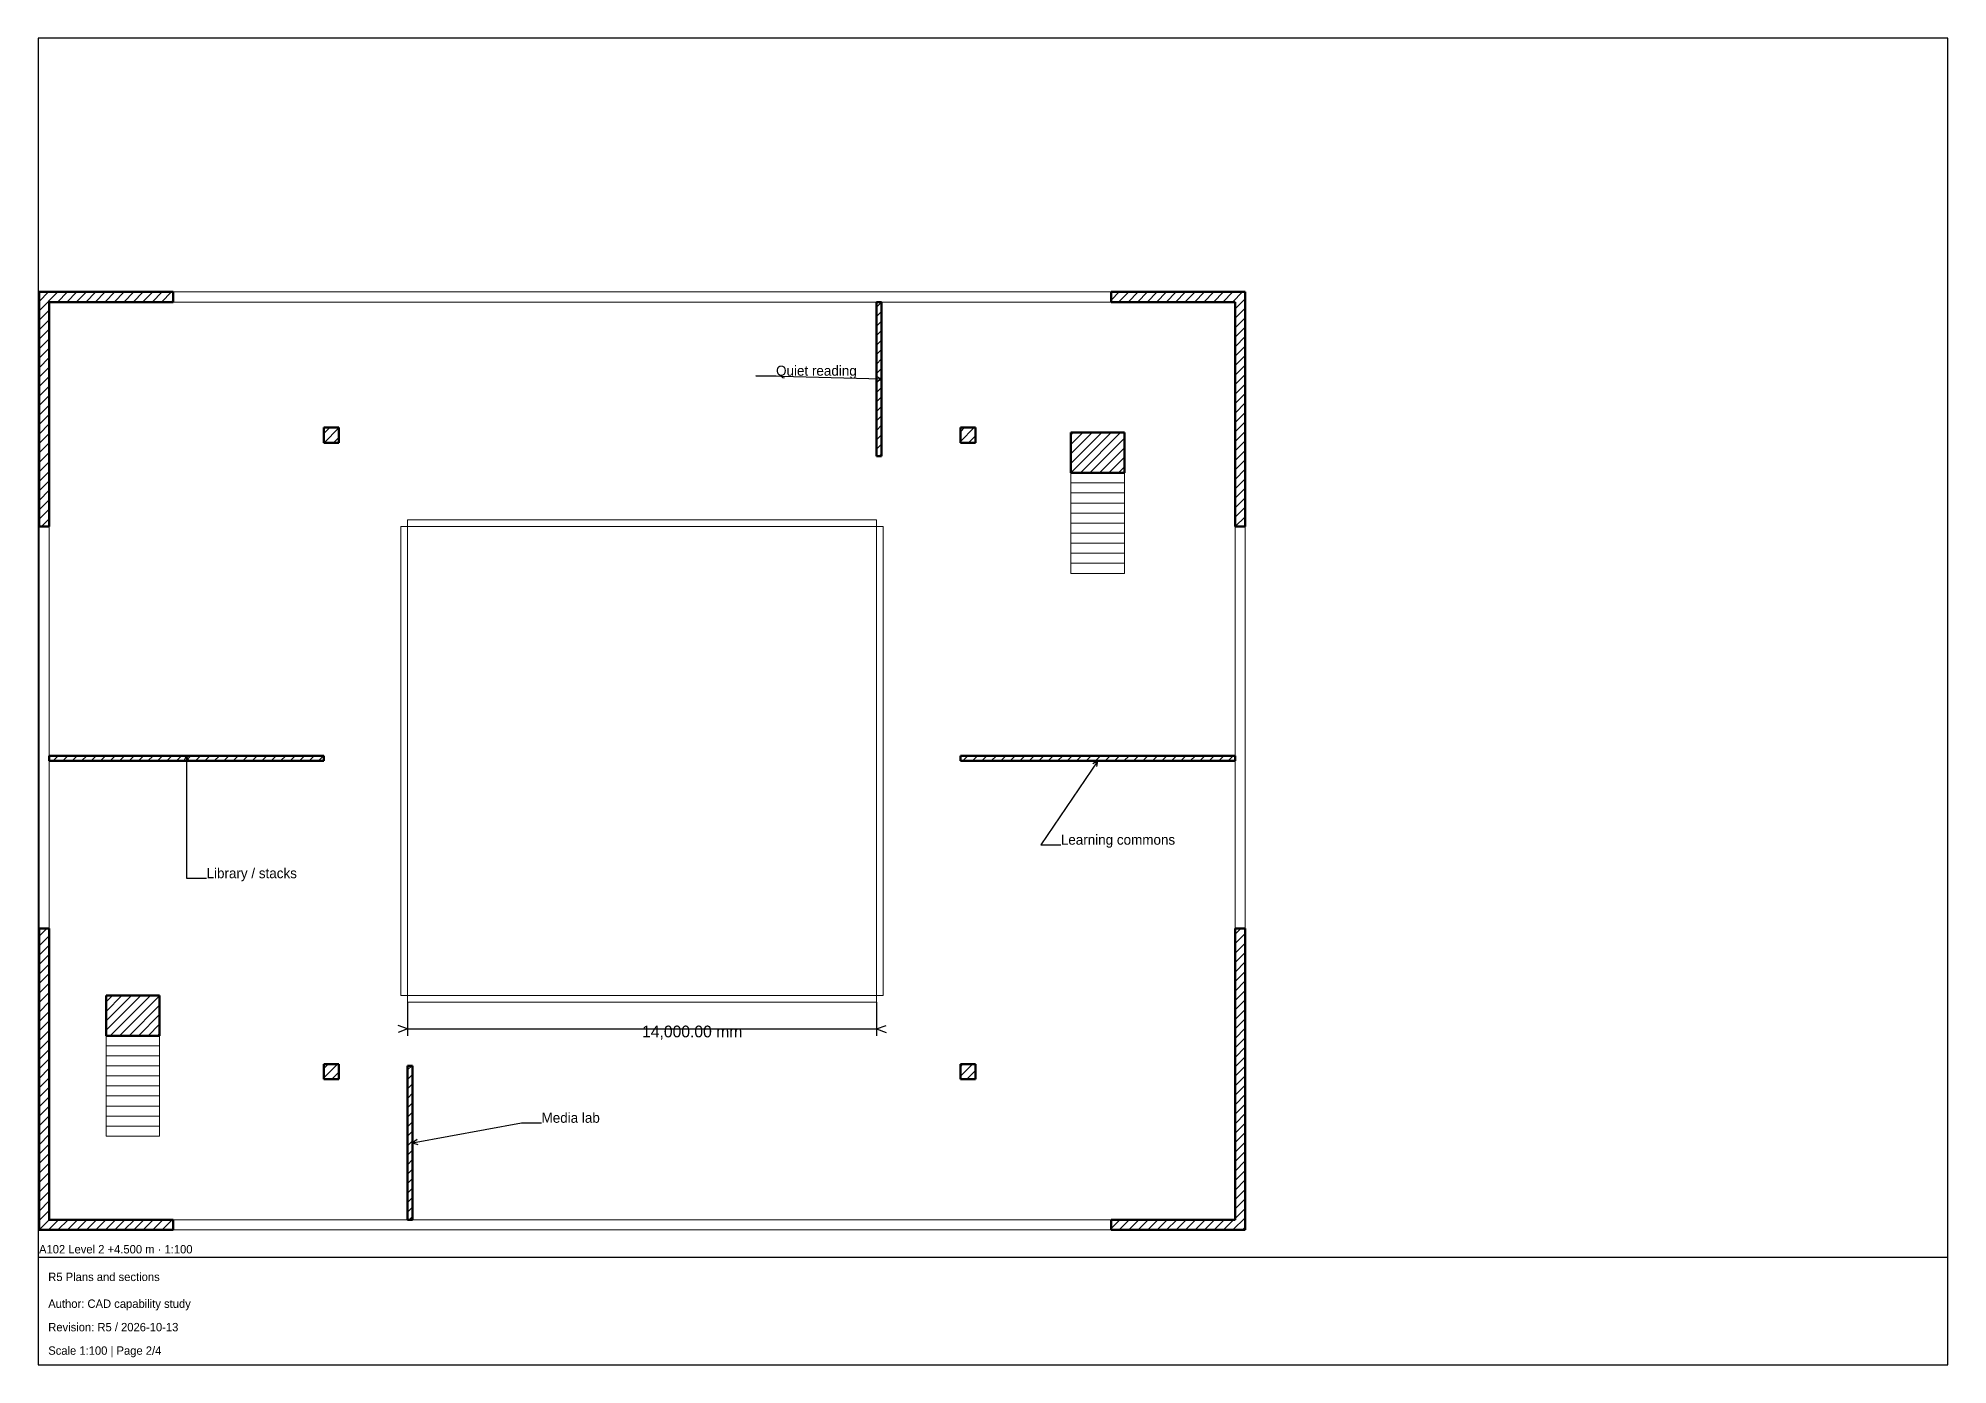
# Model space of a CAD drawing. Header units: millimetres. Extents: x 50626 to 51196, y 12 to 408.
import ezdxf

# ---------------------------------------------------------------- set-up
doc = ezdxf.new("R2010")
doc.units = ezdxf.units.MM
doc.layers.add('90 Derived drawings', color=7, linetype='CONTINUOUS', lineweight=25, true_color=0x202020)
doc.layers.add('Default', color=7, linetype='CONTINUOUS', lineweight=25, true_color=0x4f8cff)

msp = doc.modelspace()

# ---------------------------------------------------------------- linework, layer by layer
at = {"layer": '90 Derived drawings', "linetype": 'CONTINUOUS', "lineweight": 50, "true_color": 0x202020}
for p, q in [((50626.25, 332.25), (50626.25, 262.25)), ((50626.25, 332.25), (50666.25, 332.25)), ((50666.25, 332.25), (50666.25, 329.25)), ((50946.25, 332.25), (50946.25, 329.25)), ((50946.25, 332.25), (50986.25, 332.25)), ((50986.25, 332.25), (50986.25, 262.25)), ((50629.25, 329.25), (50629.25, 262.25)), ((50629.25, 329.25), (50666.25, 329.25)), ((50876.25, 329.25), (50876.25, 283.25)), ((50876.25, 329.25), (50877.75, 329.25)), ((50877.75, 329.25), (50877.75, 283.25)), ((50946.25, 329.25), (50983.25, 329.25)), ((50983.25, 329.25), (50983.25, 262.25)), ((50711.25, 291.75), (50711.25, 287.25)), ((50711.25, 291.75), (50715.75, 291.75)), ((50715.75, 291.75), (50715.75, 287.25)), ((50901.25, 291.75), (50901.25, 287.25)), ((50901.25, 291.75), (50905.75, 291.75)), ((50905.75, 291.75), (50905.75, 287.25)), ((50711.25, 287.25), (50715.75, 287.25)), ((50901.25, 287.25), (50905.75, 287.25)), ((50934.25, 290.25), (50934.25, 278.25)), ((50950.25, 290.25), (50934.25, 290.25)), ((50950.25, 290.25), (50950.25, 278.25)), ((50876.25, 283.25), (50877.75, 283.25)), ((50934.25, 278.25), (50950.25, 278.25)), ((50626.25, 262.25), (50629.25, 262.25)), ((50983.25, 262.25), (50986.25, 262.25)), ((50629.25, 193.75), (50629.25, 192.25)), ((50629.25, 193.75), (50711.25, 193.75)), ((50629.25, 192.25), (50711.25, 192.25)), ((50711.25, 193.75), (50711.25, 192.25)), ((50901.25, 193.75), (50901.25, 192.25)), ((50901.25, 193.75), (50983.25, 193.75)), ((50901.25, 192.25), (50983.25, 192.25)), ((50983.25, 193.75), (50983.25, 192.25)), ((50626.25, 142.25), (50626.25, 52.25)), ((50626.25, 142.25), (50629.25, 142.25)), ((50629.25, 142.25), (50629.25, 55.25)), ((50983.25, 142.25), (50983.25, 55.25)), ((50983.25, 142.25), (50986.25, 142.25)), ((50986.25, 142.25), (50986.25, 52.25)), ((50646.25, 122.25), (50646.25, 110.25)), ((50662.25, 122.25), (50646.25, 122.25)), ((50662.25, 122.25), (50662.25, 110.25)), ((50646.25, 110.25), (50662.25, 110.25)), ((50711.25, 101.75), (50711.25, 97.25)), ((50711.25, 101.75), (50715.75, 101.75)), ((50711.25, 97.25), (50715.75, 97.25)), ((50715.75, 101.75), (50715.75, 97.25)), ((50736.25, 101.25), (50736.25, 55.25)), ((50736.25, 101.25), (50737.75, 101.25)), ((50737.75, 101.25), (50737.75, 55.25)), ((50901.25, 101.75), (50901.25, 97.25)), ((50901.25, 101.75), (50905.75, 101.75)), ((50901.25, 97.25), (50905.75, 97.25)), ((50905.75, 101.75), (50905.75, 97.25)), ((50626.25, 52.25), (50666.25, 52.25)), ((50629.25, 55.25), (50666.25, 55.25)), ((50666.25, 55.25), (50666.25, 52.25)), ((50736.25, 55.25), (50737.75, 55.25)), ((50946.25, 55.25), (50946.25, 52.25)), ((50946.25, 55.25), (50983.25, 55.25)), ((50946.25, 52.25), (50986.25, 52.25))]:
    msp.add_line(p, q, dxfattribs=at)
at = {"layer": '90 Derived drawings', "linetype": 'CONTINUOUS', "lineweight": 13, "true_color": 0x202020}
for p, q in [((50626.25, 326.61), (50631.89, 332.25)), ((50626.25, 329.44), (50629.06, 332.25)), ((50631.72, 329.25), (50634.72, 332.25)), ((50634.55, 329.25), (50637.55, 332.25)), ((50637.38, 329.25), (50640.38, 332.25)), ((50640.21, 329.25), (50643.21, 332.25)), ((50643.03, 329.25), (50646.03, 332.25)), ((50645.86, 329.25), (50648.86, 332.25)), ((50648.69, 329.25), (50651.69, 332.25)), ((50651.52, 329.25), (50654.52, 332.25)), ((50654.35, 329.25), (50657.35, 332.25)), ((50657.18, 329.25), (50660.18, 332.25)), ((50660.01, 329.25), (50663.01, 332.25)), ((50662.83, 329.25), (50665.83, 332.25)), ((50946.25, 329.82), (50948.68, 332.25)), ((50948.5, 329.25), (50951.5, 332.25)), ((50951.33, 329.25), (50954.33, 332.25)), ((50954.16, 329.25), (50957.16, 332.25)), ((50956.99, 329.25), (50959.99, 332.25)), ((50959.82, 329.25), (50962.82, 332.25)), ((50962.65, 329.25), (50965.65, 332.25)), ((50965.48, 329.25), (50968.48, 332.25)), ((50968.3, 329.25), (50971.3, 332.25)), ((50971.13, 329.25), (50974.13, 332.25)), ((50973.96, 329.25), (50976.96, 332.25)), ((50976.79, 329.25), (50979.79, 332.25)), ((50979.62, 329.25), (50982.62, 332.25)), ((50982.45, 329.25), (50985.45, 332.25)), ((50626.25, 323.78), (50629.25, 326.78)), ((50665.66, 329.25), (50666.25, 329.84)), ((50876.25, 327.71), (50877.75, 329.21)), ((50876.25, 324.88), (50877.75, 326.38)), ((50983.25, 327.23), (50986.25, 330.23)), ((50983.25, 324.4), (50986.25, 327.4)), ((50626.25, 320.95), (50629.25, 323.95)), ((50626.25, 318.12), (50629.25, 321.12)), ((50876.25, 322.05), (50877.75, 323.55)), ((50876.25, 319.22), (50877.75, 320.72)), ((50983.25, 321.57), (50986.25, 324.57)), ((50983.25, 318.74), (50986.25, 321.74)), ((50626.25, 315.29), (50629.25, 318.29)), ((50626.25, 312.47), (50629.25, 315.47)), ((50876.25, 316.39), (50877.75, 317.89)), ((50876.25, 313.56), (50877.75, 315.06)), ((50983.25, 315.91), (50986.25, 318.91)), ((50983.25, 313.08), (50986.25, 316.08)), ((50626.25, 309.64), (50629.25, 312.64)), ((50626.25, 306.81), (50629.25, 309.81)), ((50876.25, 310.74), (50877.75, 312.24)), ((50876.25, 307.91), (50877.75, 309.41)), ((50983.25, 310.26), (50986.25, 313.26)), ((50983.25, 307.43), (50986.25, 310.43)), ((50626.25, 303.98), (50629.25, 306.98)), ((50626.25, 301.15), (50629.25, 304.15)), ((50876.25, 305.08), (50877.75, 306.58)), ((50876.25, 302.25), (50877.75, 303.75)), ((50983.25, 304.6), (50986.25, 307.6)), ((50983.25, 301.77), (50986.25, 304.77)), ((50626.25, 298.32), (50629.25, 301.32)), ((50626.25, 295.49), (50629.25, 298.49)), ((50876.25, 299.42), (50877.75, 300.92)), ((50876.25, 296.59), (50877.75, 298.09)), ((50983.25, 298.94), (50986.25, 301.94)), ((50983.25, 296.11), (50986.25, 299.11)), ((50626.25, 292.67), (50629.25, 295.67)), ((50626.25, 289.84), (50629.25, 292.84)), ((50711.25, 289.99), (50713.01, 291.75)), ((50711.34, 287.25), (50715.75, 291.66)), ((50876.25, 293.76), (50877.75, 295.26)), ((50876.25, 290.94), (50877.75, 292.44)), ((50901.25, 287.65), (50905.35, 291.75)), ((50901.25, 290.48), (50902.52, 291.75)), ((50983.25, 293.28), (50986.25, 296.28)), ((50983.25, 290.46), (50986.25, 293.46)), ((50626.25, 287.01), (50629.25, 290.01)), ((50626.25, 284.18), (50629.25, 287.18)), ((50714.17, 287.25), (50715.75, 288.83)), ((50876.25, 288.11), (50877.75, 289.61)), ((50876.25, 285.28), (50877.75, 286.78)), ((50903.68, 287.25), (50905.75, 289.32)), ((50934.25, 281.05), (50943.45, 290.25)), ((50934.25, 283.88), (50940.62, 290.25)), ((50934.25, 286.71), (50937.79, 290.25)), ((50934.25, 289.54), (50934.96, 290.25)), ((50934.27, 278.25), (50946.27, 290.25)), ((50937.1, 278.25), (50949.1, 290.25)), ((50939.93, 278.25), (50950.25, 288.57)), ((50942.76, 278.25), (50950.25, 285.74)), ((50983.25, 287.63), (50986.25, 290.63)), ((50983.25, 284.8), (50986.25, 287.8)), ((50626.25, 281.35), (50629.25, 284.35)), ((50626.25, 278.52), (50629.25, 281.52)), ((50877.05, 283.25), (50877.75, 283.95)), ((50945.59, 278.25), (50950.25, 282.91)), ((50948.42, 278.25), (50950.25, 280.08)), ((50983.25, 281.97), (50986.25, 284.97)), ((50983.25, 279.14), (50986.25, 282.14)), ((50983.25, 276.31), (50986.25, 279.31)), ((50626.25, 275.7), (50629.25, 278.7)), ((50626.25, 272.87), (50629.25, 275.87)), ((50983.25, 273.49), (50986.25, 276.49)), ((50983.25, 270.66), (50986.25, 273.66)), ((50626.25, 270.04), (50629.25, 273.04)), ((50626.25, 267.21), (50629.25, 270.21)), ((50983.25, 267.83), (50986.25, 270.83)), ((50983.25, 265), (50986.25, 268)), ((50626.25, 264.38), (50629.25, 267.38)), ((50626.95, 262.25), (50629.25, 264.55)), ((50983.33, 262.25), (50986.25, 265.17)), ((50986.16, 262.25), (50986.25, 262.34)), ((50630.49, 192.25), (50631.99, 193.75)), ((50633.31, 192.25), (50634.81, 193.75)), ((50636.14, 192.25), (50637.64, 193.75)), ((50638.97, 192.25), (50640.47, 193.75)), ((50641.8, 192.25), (50643.3, 193.75)), ((50644.63, 192.25), (50646.13, 193.75)), ((50647.46, 192.25), (50648.96, 193.75)), ((50650.28, 192.25), (50651.78, 193.75)), ((50653.11, 192.25), (50654.61, 193.75)), ((50655.94, 192.25), (50657.44, 193.75)), ((50658.77, 192.25), (50660.27, 193.75)), ((50661.6, 192.25), (50663.1, 193.75)), ((50664.43, 192.25), (50665.93, 193.75)), ((50667.26, 192.25), (50668.76, 193.75)), ((50670.08, 192.25), (50671.58, 193.75)), ((50672.91, 192.25), (50674.41, 193.75)), ((50675.74, 192.25), (50677.24, 193.75)), ((50678.57, 192.25), (50680.07, 193.75)), ((50681.4, 192.25), (50682.9, 193.75)), ((50684.23, 192.25), (50685.73, 193.75)), ((50687.05, 192.25), (50688.55, 193.75)), ((50689.88, 192.25), (50691.38, 193.75)), ((50692.71, 192.25), (50694.21, 193.75)), ((50695.54, 192.25), (50697.04, 193.75)), ((50698.37, 192.25), (50699.87, 193.75)), ((50701.2, 192.25), (50702.7, 193.75)), ((50704.02, 192.25), (50705.52, 193.75)), ((50706.85, 192.25), (50708.35, 193.75)), ((50709.68, 192.25), (50711.18, 193.75)), ((50902.01, 192.25), (50903.51, 193.75)), ((50904.84, 192.25), (50906.34, 193.75)), ((50907.67, 192.25), (50909.17, 193.75)), ((50910.5, 192.25), (50912, 193.75)), ((50913.33, 192.25), (50914.83, 193.75)), ((50916.16, 192.25), (50917.66, 193.75)), ((50918.99, 192.25), (50920.49, 193.75)), ((50921.81, 192.25), (50923.31, 193.75)), ((50924.64, 192.25), (50926.14, 193.75)), ((50927.47, 192.25), (50928.97, 193.75)), ((50930.3, 192.25), (50931.8, 193.75)), ((50933.13, 192.25), (50934.63, 193.75)), ((50935.96, 192.25), (50937.46, 193.75)), ((50938.78, 192.25), (50940.28, 193.75)), ((50941.61, 192.25), (50943.11, 193.75)), ((50944.44, 192.25), (50945.94, 193.75)), ((50947.27, 192.25), (50948.77, 193.75)), ((50950.1, 192.25), (50951.6, 193.75)), ((50952.93, 192.25), (50954.43, 193.75)), ((50955.75, 192.25), (50957.25, 193.75)), ((50958.58, 192.25), (50960.08, 193.75)), ((50961.41, 192.25), (50962.91, 193.75)), ((50964.24, 192.25), (50965.74, 193.75)), ((50967.07, 192.25), (50968.57, 193.75)), ((50969.9, 192.25), (50971.4, 193.75)), ((50972.73, 192.25), (50974.23, 193.75)), ((50975.55, 192.25), (50977.05, 193.75)), ((50978.38, 192.25), (50979.88, 193.75)), ((50981.21, 192.25), (50982.71, 193.75)), ((50626.25, 139.93), (50628.57, 142.25)), ((50626.25, 137.1), (50629.25, 140.1)), ((50626.25, 134.27), (50629.25, 137.27)), ((50983.25, 140.55), (50984.95, 142.25)), ((50983.25, 137.72), (50986.25, 140.72)), ((50983.25, 134.89), (50986.25, 137.89)), ((50626.25, 131.45), (50629.25, 134.45)), ((50626.25, 128.62), (50629.25, 131.62)), ((50983.25, 132.06), (50986.25, 135.06)), ((50983.25, 129.24), (50986.25, 132.24)), ((50626.25, 125.79), (50629.25, 128.79)), ((50626.25, 122.96), (50629.25, 125.96)), ((50983.25, 126.41), (50986.25, 129.41)), ((50983.25, 123.58), (50986.25, 126.58)), ((50626.25, 120.13), (50629.25, 123.13)), ((50626.25, 117.3), (50629.25, 120.3)), ((50646.25, 111.85), (50656.65, 122.25)), ((50646.25, 114.68), (50653.82, 122.25)), ((50646.25, 117.5), (50651, 122.25)), ((50646.25, 120.33), (50648.17, 122.25)), ((50647.48, 110.25), (50659.48, 122.25)), ((50650.31, 110.25), (50662.25, 122.19)), ((50983.25, 120.75), (50986.25, 123.75)), ((50983.25, 117.92), (50986.25, 120.92)), ((50626.25, 114.48), (50629.25, 117.48)), ((50626.25, 111.65), (50629.25, 114.65)), ((50653.14, 110.25), (50662.25, 119.36)), ((50655.97, 110.25), (50662.25, 116.53)), ((50983.25, 115.09), (50986.25, 118.09)), ((50983.25, 112.27), (50986.25, 115.27)), ((50626.25, 108.82), (50629.25, 111.82)), ((50626.25, 105.99), (50629.25, 108.99)), ((50658.79, 110.25), (50662.25, 113.71)), ((50661.62, 110.25), (50662.25, 110.88)), ((50983.25, 109.44), (50986.25, 112.44)), ((50983.25, 106.61), (50986.25, 109.61)), ((50626.25, 103.16), (50629.25, 106.16)), ((50626.25, 100.33), (50629.25, 103.33)), ((50983.25, 103.78), (50986.25, 106.78)), ((50983.25, 100.95), (50986.25, 103.95)), ((50626.25, 97.5), (50629.25, 100.5)), ((50626.25, 94.68), (50629.25, 97.68)), ((50711.25, 97.65), (50715.35, 101.75)), ((50711.25, 100.48), (50712.52, 101.75)), ((50713.68, 97.25), (50715.75, 99.32)), ((50736.25, 100.02), (50737.48, 101.25)), ((50736.25, 97.2), (50737.75, 98.7)), ((50901.25, 98.15), (50904.85, 101.75)), ((50901.25, 100.98), (50902.02, 101.75)), ((50903.18, 97.25), (50905.75, 99.82)), ((50983.25, 98.12), (50986.25, 101.12)), ((50983.25, 95.29), (50986.25, 98.29)), ((50626.25, 91.85), (50629.25, 94.85)), ((50626.25, 89.02), (50629.25, 92.02)), ((50736.25, 94.37), (50737.75, 95.87)), ((50736.25, 91.54), (50737.75, 93.04)), ((50983.25, 92.47), (50986.25, 95.47)), ((50983.25, 89.64), (50986.25, 92.64)), ((50626.25, 86.19), (50629.25, 89.19)), ((50626.25, 83.36), (50629.25, 86.36)), ((50736.25, 88.71), (50737.75, 90.21)), ((50736.25, 85.88), (50737.75, 87.38)), ((50983.25, 86.81), (50986.25, 89.81)), ((50983.25, 83.98), (50986.25, 86.98)), ((50626.25, 80.53), (50629.25, 83.53)), ((50626.25, 77.71), (50629.25, 80.71)), ((50736.25, 83.05), (50737.75, 84.55)), ((50736.25, 80.23), (50737.75, 81.73)), ((50983.25, 81.15), (50986.25, 84.15)), ((50983.25, 78.32), (50986.25, 81.32)), ((50626.25, 74.88), (50629.25, 77.88)), ((50626.25, 72.05), (50629.25, 75.05)), ((50736.25, 77.4), (50737.75, 78.9)), ((50736.25, 74.57), (50737.75, 76.07)), ((50983.25, 75.5), (50986.25, 78.5)), ((50983.25, 72.67), (50986.25, 75.67)), ((50626.25, 69.22), (50629.25, 72.22)), ((50626.25, 66.39), (50629.25, 69.39)), ((50736.25, 71.74), (50737.75, 73.24)), ((50736.25, 68.91), (50737.75, 70.41)), ((50983.25, 69.84), (50986.25, 72.84)), ((50983.25, 67.01), (50986.25, 70.01)), ((50626.25, 63.56), (50629.25, 66.56)), ((50626.25, 60.74), (50629.25, 63.74)), ((50736.25, 66.08), (50737.75, 67.58)), ((50736.25, 63.26), (50737.75, 64.76)), ((50983.25, 64.18), (50986.25, 67.18)), ((50983.25, 61.35), (50986.25, 64.35)), ((50626.25, 57.91), (50629.25, 60.91)), ((50626.25, 55.08), (50629.25, 58.08)), ((50736.25, 60.43), (50737.75, 61.93)), ((50736.25, 57.6), (50737.75, 59.1)), ((50983.25, 58.53), (50986.25, 61.53)), ((50983.25, 55.7), (50986.25, 58.7)), ((50626.25, 52.25), (50629.25, 55.25)), ((50629.08, 52.25), (50632.08, 55.25)), ((50631.91, 52.25), (50634.91, 55.25)), ((50634.74, 52.25), (50637.74, 55.25)), ((50637.56, 52.25), (50640.56, 55.25)), ((50640.39, 52.25), (50643.39, 55.25)), ((50643.22, 52.25), (50646.22, 55.25)), ((50646.05, 52.25), (50649.05, 55.25)), ((50648.88, 52.25), (50651.88, 55.25)), ((50651.71, 52.25), (50654.71, 55.25)), ((50654.53, 52.25), (50657.53, 55.25)), ((50657.36, 52.25), (50660.36, 55.25)), ((50660.19, 52.25), (50663.19, 55.25)), ((50663.02, 52.25), (50666.02, 55.25)), ((50665.85, 52.25), (50666.25, 52.65)), ((50736.73, 55.25), (50737.75, 56.27)), ((50946.25, 52.64), (50948.86, 55.25)), ((50948.69, 52.25), (50951.69, 55.25)), ((50951.52, 52.25), (50954.52, 55.25)), ((50954.35, 52.25), (50957.35, 55.25)), ((50957.18, 52.25), (50960.18, 55.25)), ((50960, 52.25), (50963, 55.25)), ((50962.83, 52.25), (50965.83, 55.25)), ((50965.66, 52.25), (50968.66, 55.25)), ((50968.49, 52.25), (50971.49, 55.25)), ((50971.32, 52.25), (50974.32, 55.25)), ((50974.15, 52.25), (50977.15, 55.25)), ((50976.97, 52.25), (50979.97, 55.25)), ((50979.8, 52.25), (50982.8, 55.25)), ((50982.63, 52.25), (50986.25, 55.87)), ((50985.46, 52.25), (50986.25, 53.04))]:
    msp.add_line(p, q, dxfattribs=at)
at = {"layer": '90 Derived drawings', "linetype": 'CONTINUOUS', "lineweight": 18, "true_color": 0x202020}
for p, q in [((50666.25, 332.25), (50946.25, 332.25)), ((50666.25, 329.25), (50876.25, 329.25)), ((50877.75, 329.25), (50946.25, 329.25)), ((50934.25, 278.25), (50934.25, 275.25)), ((50934.25, 275.25), (50934.25, 272.25)), ((50934.25, 275.25), (50950.25, 275.25)), ((50950.25, 278.25), (50950.25, 275.25)), ((50950.25, 275.25), (50950.25, 272.25)), ((50934.25, 272.25), (50934.25, 269.25)), ((50934.25, 272.25), (50950.25, 272.25)), ((50934.25, 269.25), (50934.25, 266.25)), ((50934.25, 269.25), (50950.25, 269.25)), ((50950.25, 272.25), (50950.25, 269.25)), ((50950.25, 269.25), (50950.25, 266.25)), ((50626.25, 262.25), (50626.25, 142.25)), ((50629.25, 262.25), (50629.25, 193.75)), ((50734.25, 122.25), (50734.25, 262.25)), ((50734.25, 262.25), (50736.25, 262.25)), ((50736.25, 262.25), (50736.25, 264.25)), ((50736.25, 264.25), (50876.25, 264.25)), ((50736.25, 262.25), (50876.25, 262.25)), ((50736.25, 122.25), (50736.25, 262.25)), ((50876.25, 262.25), (50876.25, 264.25)), ((50876.25, 122.25), (50876.25, 262.25)), ((50876.25, 262.25), (50878.25, 262.25)), ((50878.25, 122.25), (50878.25, 262.25)), ((50934.25, 266.25), (50934.25, 263.25)), ((50934.25, 266.25), (50950.25, 266.25)), ((50934.25, 263.25), (50934.25, 260.25)), ((50934.25, 263.25), (50950.25, 263.25)), ((50950.25, 266.25), (50950.25, 263.25)), ((50950.25, 263.25), (50950.25, 260.25)), ((50983.25, 262.25), (50983.25, 193.75)), ((50986.25, 262.25), (50986.25, 142.25)), ((50934.25, 260.25), (50934.25, 257.25)), ((50934.25, 260.25), (50950.25, 260.25)), ((50934.25, 257.25), (50934.25, 254.25)), ((50934.25, 257.25), (50950.25, 257.25)), ((50950.25, 260.25), (50950.25, 257.25)), ((50950.25, 257.25), (50950.25, 254.25)), ((50934.25, 254.25), (50934.25, 251.25)), ((50934.25, 254.25), (50950.25, 254.25)), ((50934.25, 251.25), (50934.25, 248.25)), ((50934.25, 251.25), (50950.25, 251.25)), ((50950.25, 254.25), (50950.25, 251.25)), ((50950.25, 251.25), (50950.25, 248.25)), ((50934.25, 248.25), (50950.25, 248.25)), ((50629.25, 192.25), (50629.25, 142.25)), ((50983.25, 192.25), (50983.25, 142.25)), ((50734.25, 122.25), (50736.25, 122.25)), ((50736.25, 120.25), (50736.25, 122.25)), ((50736.25, 122.25), (50876.25, 122.25)), ((50736.25, 120.25), (50876.25, 120.25)), ((50876.25, 120.25), (50876.25, 122.25)), ((50876.25, 122.25), (50878.25, 122.25)), ((50646.25, 110.25), (50646.25, 107.25)), ((50662.25, 110.25), (50662.25, 107.25)), ((50646.25, 107.25), (50646.25, 104.25)), ((50646.25, 107.25), (50662.25, 107.25)), ((50646.25, 104.25), (50646.25, 101.25)), ((50646.25, 104.25), (50662.25, 104.25)), ((50662.25, 107.25), (50662.25, 104.25)), ((50662.25, 104.25), (50662.25, 101.25)), ((50646.25, 101.25), (50646.25, 98.25)), ((50646.25, 101.25), (50662.25, 101.25)), ((50646.25, 98.25), (50646.25, 95.25)), ((50646.25, 98.25), (50662.25, 98.25)), ((50662.25, 101.25), (50662.25, 98.25)), ((50662.25, 98.25), (50662.25, 95.25)), ((50646.25, 95.25), (50646.25, 92.25)), ((50646.25, 95.25), (50662.25, 95.25)), ((50646.25, 92.25), (50646.25, 89.25)), ((50646.25, 92.25), (50662.25, 92.25)), ((50662.25, 95.25), (50662.25, 92.25)), ((50662.25, 92.25), (50662.25, 89.25)), ((50646.25, 89.25), (50646.25, 86.25)), ((50646.25, 89.25), (50662.25, 89.25)), ((50646.25, 86.25), (50646.25, 83.25)), ((50646.25, 86.25), (50662.25, 86.25)), ((50662.25, 89.25), (50662.25, 86.25)), ((50662.25, 86.25), (50662.25, 83.25)), ((50646.25, 83.25), (50646.25, 80.25)), ((50646.25, 83.25), (50662.25, 83.25)), ((50646.25, 80.25), (50662.25, 80.25)), ((50662.25, 83.25), (50662.25, 80.25)), ((50666.25, 55.25), (50736.25, 55.25)), ((50666.25, 52.25), (50946.25, 52.25)), ((50737.75, 55.25), (50946.25, 55.25))]:
    msp.add_line(p, q, dxfattribs=at)
at = {"layer": '90 Derived drawings', "linetype": 'CONTINUOUS', "lineweight": 25, "true_color": 0x202020}
for points in [[(50877.75, 306.25, 0), (50840.25, 307.25, 0), (50846.25, 307.25, 0)], [(50876.23, 305.54, 0), (50877.75, 306.25, 0), (50876.27, 307.04, 0)], [(50671, 192.25, 0), (50670.25, 193.75, 0), (50669.5, 192.25, 0)], [(50670.25, 193.75, 0), (50670.25, 157.25, 0), (50676.25, 157.25, 0)], [(50942.25, 192.25, 0), (50925.25, 167.25, 0), (50931.25, 167.25, 0)], [(50942.03, 190.59, 0), (50942.25, 192.25, 0), (50940.79, 191.43, 0)], [(50736.25, 120.25, 0), (50736.25, 110.25, 0)], [(50876.25, 120.25, 0), (50876.25, 110.25, 0)], [(50736.25, 112.25, 0), (50733.43, 113.28, 0)], [(50736.25, 112.25, 0), (50733.43, 111.22, 0)], [(50736.25, 112.25, 0), (50876.25, 112.25, 0)], [(50876.25, 112.25, 0), (50879.07, 113.28, 0)], [(50876.25, 112.25, 0), (50879.07, 111.22, 0)], [(50737.75, 78.25, 0), (50770.25, 84.25, 0), (50776.25, 84.25, 0)], [(50739.09, 79.26, 0), (50737.75, 78.25, 0), (50739.36, 77.78, 0)]]:
    msp.add_polyline3d(points, dxfattribs=at)
at = {"layer": 'Default', "linetype": 'CONTINUOUS', "lineweight": 25, "true_color": 0x4f8cff}
for points in [[(50626, 12), (51196, 12), (51196, 408), (50626, 408)], [(50626, 12), (51196, 12), (51196, 44), (50626, 44)]]:
    msp.add_lwpolyline(points, close=True, dxfattribs=at)

# ---------------------------------------------------------------- texts
at = {"layer": '90 Derived drawings', "linetype": 'CONTINUOUS', "lineweight": 25, "true_color": 0x202020}
for s, height, p in [('Quiet reading', 3, (50846.25, 307.25)), ('Learning commons', 3, (50931.25, 167.25)), ('Library / stacks', 3, (50676.25, 157.25)), ('14,000.00 mm', 3.5, (50806.25, 109.75)), ('Media lab', 3, (50776.25, 84.25)), ('A102 Level 2 +4.500 m · 1:100', 2.5, (50626.25, 45.25))]:
    msp.add_text(s, height=height, dxfattribs=at).set_placement(p)
at = {"layer": 'Default', "linetype": 'CONTINUOUS', "lineweight": 25, "true_color": 0x4f8cff}
for s, p in [('R5 Plans and sections', (50629, 37)), ('Author: CAD capability study', (50629, 29)), ('Revision: R5 / 2026-10-13', (50629, 22)), ('Scale 1:100 | Page 2/4', (50629, 15))]:
    msp.add_text(s, height=2.5, dxfattribs=at).set_placement(p)

doc.saveas('drawing.dxf')
